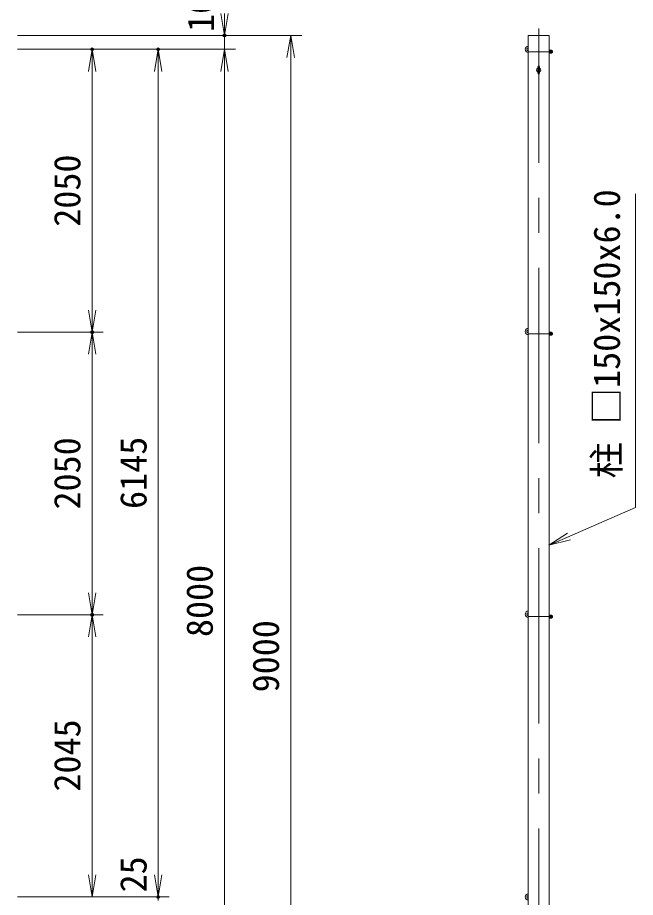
# Model space of a CAD drawing. Units: millimetres at full size. Extents: x -16800 to 16800, y -11880 to 11880.
# Drawn here: x -790 to 3689, y 109 to 6488 of the extents above; entities that cross this region are included whole.
import ezdxf
from ezdxf.enums import TextEntityAlignment as Align

# ---------------------------------------------------------------- set-up
doc = ezdxf.new("R2010")
doc.units = ezdxf.units.MM
doc.header["$LTSCALE"] = 40
doc.header["$PDMODE"] = 32
doc.header["$PDSIZE"] = 20
doc.linetypes.add('USER1', pattern=[50.8, 31.75, -6.35, 6.35, -6.35])
for name, color, linetype, lineweight in [('0-0_D-STR1', 1, 'Continuous', 18), ('0-1_D-BMK', 2, 'USER1', 13), ('0-2_D-STR3', 3, 'Continuous', 13), ('0-6_D-STR-DIM', 7, 'Continuous', 13), ('0-7_0', 7, 'Continuous', 18), ('0-9_D-STR-TXT', 7, 'Continuous', 13)]:
    doc.layers.add(name, color=color, linetype=linetype, lineweight=lineweight)
doc.layers.add('0-8_Defpoints', color=253, linetype='Continuous')
doc.styles.add('ＭＳ ゴシック', font='')
doc.styles.get('ＭＳ ゴシック').set_extended_font_data('MS Gothic')

# ---------------------------------------------------------------- blocks, each defined once
blk = doc.blocks.new('_Open')
at = {"layer": '0-7_0'}
blk.add_line((-40, 6.67), (0, 0), dxfattribs=at)
blk.add_lwpolyline([(-40, -6.67), (0, 0), (-40, 0)], dxfattribs=at)

msp = doc.modelspace()

# ---------------------------------------------------------------- linework, layer by layer
at = {"layer": '0-0_D-STR1'}
msp.add_lwpolyline([(2913.09, 6357.52), (3063.09, 6357.52), (3063.09, -2642.48), (2913.09, -2642.48)], close=True, dxfattribs=at)
at = {"layer": '0-1_D-BMK'}
for p, q in [((2988.09, -2693.48), (2988.09, 6408.52)), ((2913.09, 6240.52), (3085.59, 6240.52)), ((2913.09, 4195.27), (3085.59, 4195.27)), ((2913.09, 2145.27), (3085.59, 2145.27))]:
    msp.add_line(p, q, dxfattribs=at)
at = {"layer": '0-2_D-STR3'}
for p, q in [((3063.09, 6251.47), (3063.09, 6229.57)), ((3063.09, 6251.47), (3072.29, 6251.47)), ((3073.09, 6251.47), (3073.09, 6229.57)), ((3073.09, 6251.47), (3082.29, 6251.47)), ((3063.09, 6246), (3072.29, 6246)), ((3063.09, 6235.05), (3072.29, 6235.05)), ((3063.09, 6229.57), (3072.29, 6229.57)), ((3073.09, 6249.14), (3073.09, 6231.9)), ((3073.09, 6246), (3082.29, 6246)), ((3073.09, 6235.05), (3082.29, 6235.05)), ((3073.09, 6229.57), (3082.29, 6229.57)), ((3083.09, 6249.14), (3083.09, 6231.9)), ((3083.09, 6246.52), (3087.14, 6246.52)), ((3083.09, 6245.57), (3088.09, 6245.57)), ((3083.09, 6234.52), (3087.14, 6234.52)), ((3088.09, 6245.57), (3087.14, 6246.52)), ((3087.14, 6246.52), (3087.14, 6234.52)), ((3088.09, 6245.57), (3088.09, 6235.47)), ((2981.84, 6083.77), (2981.84, 6131.27)), ((2994.34, 6083.77), (2994.34, 6131.27)), ((3063.09, 4206.22), (3063.09, 4184.32)), ((3063.09, 4206.22), (3072.29, 4206.22)), ((3063.09, 4200.74), (3072.29, 4200.74)), ((3063.09, 4189.79), (3072.29, 4189.79)), ((3063.09, 4184.32), (3072.29, 4184.32)), ((3073.09, 4206.22), (3073.09, 4184.32)), ((3073.09, 4206.22), (3082.29, 4206.22)), ((3073.09, 4203.89), (3073.09, 4186.65)), ((3073.09, 4200.74), (3082.29, 4200.74)), ((3073.09, 4189.79), (3082.29, 4189.79)), ((3073.09, 4184.32), (3082.29, 4184.32)), ((3083.09, 4203.89), (3083.09, 4186.65)), ((3083.09, 4201.27), (3087.14, 4201.27)), ((3083.09, 4200.32), (3088.09, 4200.32)), ((3083.09, 4189.27), (3087.14, 4189.27)), ((3088.09, 4200.32), (3087.14, 4201.27)), ((3087.14, 4201.27), (3087.14, 4189.27)), ((3088.09, 4200.32), (3088.09, 4190.22)), ((3063.09, 2156.22), (3063.09, 2134.32)), ((3063.09, 2156.22), (3072.29, 2156.22)), ((3063.09, 2150.74), (3072.29, 2150.74)), ((3063.09, 2139.79), (3072.29, 2139.79)), ((3063.09, 2134.32), (3072.29, 2134.32)), ((3073.09, 2156.22), (3073.09, 2134.32)), ((3073.09, 2156.22), (3082.29, 2156.22)), ((3073.09, 2153.89), (3073.09, 2136.65)), ((3073.09, 2150.74), (3082.29, 2150.74)), ((3073.09, 2139.79), (3082.29, 2139.79)), ((3073.09, 2134.32), (3082.29, 2134.32)), ((3083.09, 2153.89), (3083.09, 2136.65)), ((3083.09, 2151.27), (3087.14, 2151.27)), ((3083.09, 2150.32), (3088.09, 2150.32)), ((3083.09, 2139.27), (3087.14, 2139.27)), ((3088.09, 2150.32), (3087.14, 2151.27)), ((3087.14, 2151.27), (3087.14, 2139.27)), ((3088.09, 2150.32), (3088.09, 2140.22))]:
    msp.add_line(p, q, dxfattribs=at)
for points in [[(3083.09, 6235.47), (3088.09, 6235.47), (3087.14, 6234.52)], [(3083.09, 4190.22), (3088.09, 4190.22), (3087.14, 4189.27)], [(3083.09, 2140.22), (3088.09, 2140.22), (3087.14, 2139.27)]]:
    msp.add_lwpolyline(points, dxfattribs=at)
for centre, radius, start, end in [((2913.09, 6257.52), 23, 90, 270), ((2913.09, 6257.52), 11, 90, 270), ((3068.11, 6248.73), 5, 326.78843, 33.21157), ((3078.11, 6248.73), 5, 326.78843, 33.21157), ((3053.96, 6240.52), 19.14, 343.37369, 16.62631), ((3068.11, 6232.31), 5, 326.78843, 33.21157), ((3063.96, 6240.52), 19.14, 343.37369, 16.62631), ((3078.11, 6232.31), 5, 326.78843, 33.21157), ((2988.09, 6131.27), 6.25, 0, 180), ((2988.09, 6107.52), 15, 114.62432, 245.37568), ((2988.09, 6083.77), 6.25, 180, 0), ((2988.09, 6107.52), 15, 294.62432, 65.37568), ((2913.09, 4212.27), 23, 90, 270), ((2913.09, 4212.27), 11, 90, 270), ((3068.11, 4203.48), 5, 326.78843, 33.21157), ((3053.96, 4195.27), 19.14, 343.37369, 16.62631), ((3068.11, 4187.06), 5, 326.78843, 33.21157), ((3078.11, 4203.48), 5, 326.78843, 33.21157), ((3063.96, 4195.27), 19.14, 343.37369, 16.62631), ((3078.11, 4187.06), 5, 326.78843, 33.21157), ((2913.09, 2162.27), 23, 90, 270), ((2913.09, 2162.27), 11, 90, 270), ((3068.11, 2153.48), 5, 326.78843, 33.21157), ((3053.96, 2145.27), 19.14, 343.37369, 16.62631), ((3068.11, 2137.06), 5, 326.78843, 33.21157), ((3078.11, 2153.48), 5, 326.78843, 33.21157), ((3063.96, 2145.27), 19.14, 343.37369, 16.62631), ((3078.11, 2137.06), 5, 326.78843, 33.21157), ((2913.09, 112.52), 23, 90, 270), ((2913.09, 112.52), 11, 90, 270)]:
    msp.add_arc(centre, radius, start, end, dxfattribs=at)
at = {"layer": '0-6_D-STR-DIM'}
for p, q in [((-790.08, 6357.52), (789.92, 6357.52)), ((-790.08, 6357.52), (1269.92, 6357.52)), ((709.92, 6257.52), (709.92, 6357.52)), ((1189.92, 6357.52), (1189.92, -2642.48)), ((-790.08, 6257.52), (-170.08, 6257.52)), ((-790.08, 6257.52), (309.92, 6257.52)), ((-790.08, 6257.52), (789.92, 6257.52)), ((-790.08, 6257.52), (789.92, 6257.52)), ((-250.08, 4207.52), (-250.08, 6257.52)), ((229.92, 112.52), (229.92, 6257.52)), ((709.92, 6257.52), (709.92, -1742.48)), ((709.92, 6097.52), (709.92, 5937.52)), ((-790.08, 4207.52), (-170.08, 4207.52)), ((-790.08, 4207.52), (-170.08, 4207.52)), ((-250.08, 2157.52), (-250.08, 4207.52)), ((-790.08, 2157.52), (-170.08, 2157.52)), ((-790.08, 2157.52), (-170.08, 2157.52)), ((-250.08, 112.52), (-250.08, 2157.52)), ((229.92, 272.52), (229.92, 432.52)), ((-790.08, 112.52), (309.92, 112.52)), ((-790.08, 112.52), (-170.08, 112.52)), ((-790.08, 112.52), (309.92, 112.52)), ((229.92, 87.52), (229.92, 112.52))]:
    msp.add_line(p, q, dxfattribs=at)
at = {"layer": '0-8_Defpoints'}
for p in [(709.92, 6357.52), (-250.08, 6257.52), (229.92, 6257.52), (-250.08, 4207.52), (-250.08, 2157.52), (229.92, 112.52)]:
    msp.add_point(p, dxfattribs=at)
at = {"layer": '0-9_D-STR-TXT'}
msp.add_lwpolyline([(3689.47, 5211.14), (3689.47, 2935.36), (3063.14, 2662.83)], dxfattribs=at)

# ---------------------------------------------------------------- block references
at = {"layer": '0-6_D-STR-DIM', "xscale": 4, "yscale": 4}
for p, rotation in [((709.92, 6357.52), 270), ((1189.92, 6357.52), 90), ((-250.08, 6257.52), 90), ((229.92, 6257.52), 90), ((709.92, 6257.52), 90), ((709.92, 6257.52), 90), ((-250.08, 4207.52), 270), ((-250.08, 4207.52), 90), ((-250.08, 2157.52), 270), ((-250.08, 2157.52), 90), ((-250.08, 112.52), 270), ((229.92, 112.52), 270), ((229.92, 112.52), 270)]:
    msp.add_blockref('_Open', p, dxfattribs=dict(at, rotation=rotation))
at = {"layer": '0-9_D-STR-TXT', "xscale": 4, "yscale": 4, "rotation": 203.51515}
msp.add_blockref('_Open', (3061.3, 2662.03), dxfattribs=at)

# ---------------------------------------------------------------- texts
at = {"layer": '0-6_D-STR-DIM', "style": 'ＭＳ ゴシック'}
for s, p in [('100', (691.64, 6383.92)), ('2050', (-277.07, 4971.45)), ('2050', (-277.07, 2921.45)), ('6145', (202.93, 2925.52)), ('8000', (682.93, 1996.97)), ('9000', (1162.93, 1595.95)), ('2045', (-277.07, 876.52)), ('25', (202.92, 145.5))]:
    msp.add_text(s, height=192.4, rotation=90, dxfattribs=at).set_placement(p, align=Align.BOTTOM_LEFT)
at = {"layer": '0-9_D-STR-TXT', "style": 'ＭＳ ゴシック'}
msp.add_text('柱 □150x150x6.0', height=192.4, rotation=90, dxfattribs=at).set_placement((3635.07, 3147.18), align=Align.BOTTOM_LEFT)

doc.saveas('drawing.dxf')
